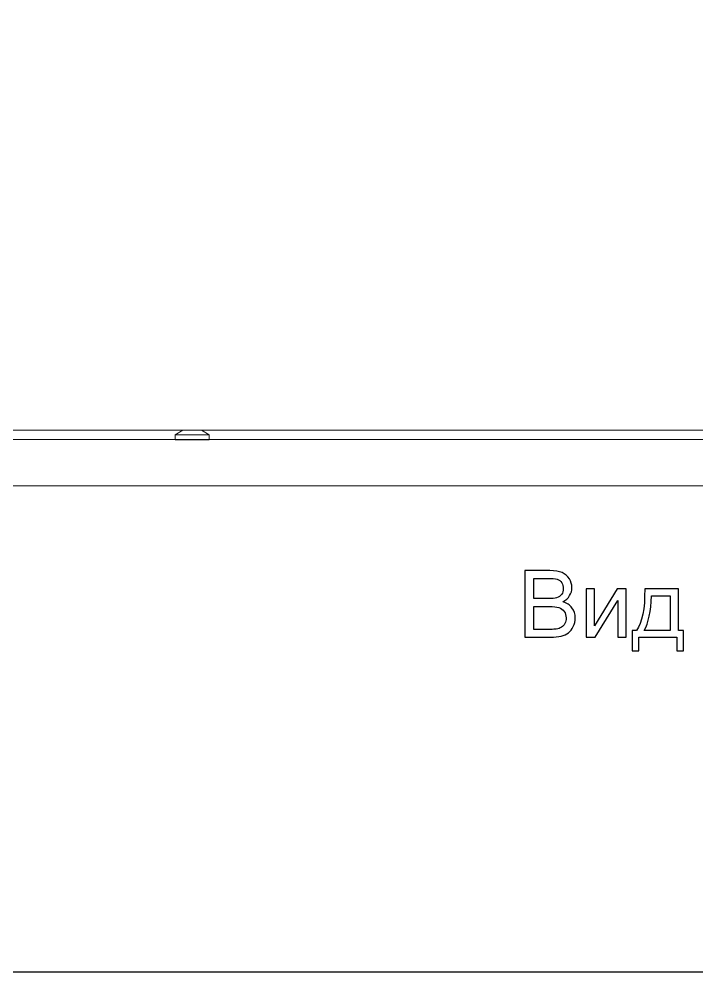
# Model space of a CAD drawing. Header units: centimetres. Extents: x -84 to 84, y -59 to 59.
# Drawn here: x 41.25 to 63.05, y -59.45 to -28.82 of the extents above; entities that cross this region are included whole.
import ezdxf

# ---------------------------------------------------------------- set-up
doc = ezdxf.new("R2010")
doc.units = ezdxf.units.CM
doc.header["$MEASUREMENT"] = 0
doc.layers.add('layer 1', color=7, linetype='Continuous')

msp = doc.modelspace()

# ---------------------------------------------------------------- linework, layer by layer
at = {"layer": 'layer 1', "color": 250}
msp.add_lwpolyline([(-84.1, -59.44999), (84.1, -59.44999), (84.1, 59.44999), (-84.1, 59.44999), (-84.1, -59.44999)], close=True, dxfattribs=at)
at = {"layer": 'layer 1', "color": 250, "lineweight": 20}
msp.add_open_spline([(69.88936, -40.77984), (70.99289, -39.2587), (71.50885, -38.55168), (72.613, -37.02968), (72.613, -37.02968), (72.77094, -36.81196), (72.89012, -36.79535), (72.94823, -36.83316), (72.94823, -36.83316), (73.01214, -36.88393), (73.00004, -37.00706), (72.85093, -37.2126), (72.85093, -37.2126), (72.85093, -37.2126), (70.13043, -40.95844), (70.13043, -40.95844), (70.13043, -40.95844), (70.13043, -40.95844), (70.12801, -40.95668), (70.12801, -40.95668), (70.12801, -40.95668), (69.49025, -41.81527), (68.50593, -42.36796), (67.31672, -42.34152), (67.31672, -42.34152), (67.31672, -42.34152), (-73.66862, -42.34152), (-73.66862, -42.34152), (-73.66862, -42.34152), (-73.95708, -42.34152), (-74.18329, -42.32763), (-74.18329, -42.20146), (-74.18329, -42.20146), (-74.18329, -42.06525), (-73.97313, -42.0411), (-73.69688, -42.0411), (-73.69688, -42.0411), (-73.69688, -42.0411), (67.31672, -42.0411), (67.31672, -42.0411), (67.31672, -42.0411), (67.31672, -42.0411), (67.3846, -42.03998), (67.3846, -42.03998), (67.3846, -42.03998), (68.50203, -42.02154), (69.27938, -41.5315), (69.883, -40.77522), (69.883, -40.77522), (69.883, -40.77522), (69.88936, -40.77984), (69.88936, -40.77984)], degree=3, knots=[0, 0, 0, 0, 0.07142857, 0.07142857, 0.07142857, 0.07142857, 0.14285714, 0.14285714, 0.14285714, 0.14285714, 0.21428571, 0.21428571, 0.21428571, 0.21428571, 0.28571429, 0.28571429, 0.28571429, 0.28571429, 0.35714286, 0.35714286, 0.35714286, 0.35714286, 0.42857143, 0.42857143, 0.42857143, 0.42857143, 0.5, 0.5, 0.5, 0.5, 0.57142857, 0.57142857, 0.57142857, 0.57142857, 0.64285714, 0.64285714, 0.64285714, 0.64285714, 0.71428571, 0.71428571, 0.71428571, 0.71428571, 0.78571429, 0.78571429, 0.78571429, 0.78571429, 0.85714286, 0.85714286, 0.85714286, 0.85714286, 1, 1, 1, 1], dxfattribs=at)
at = {"layer": 'layer 1', "color": 9, "lineweight": 20}
msp.add_open_spline([(-73.69688, -42.0411), (-73.69688, -42.0411), (67.31671, -42.0411), (67.31671, -42.0411), (67.31671, -42.0411), (67.31671, -42.0411), (67.31671, -42.34152), (67.31671, -42.34152), (67.31671, -42.34152), (67.31671, -42.34152), (-73.66862, -42.34152), (-73.66862, -42.34152), (-73.66862, -42.34152), (-73.95707, -42.34152), (-74.18328, -42.32763), (-74.18328, -42.20146), (-74.18328, -42.20146), (-74.18328, -42.06525), (-73.97313, -42.0411), (-73.69688, -42.0411)], degree=3, knots=[0, 0, 0, 0, 0.16666667, 0.16666667, 0.16666667, 0.16666667, 0.33333333, 0.33333333, 0.33333333, 0.33333333, 0.5, 0.5, 0.5, 0.5, 0.66666667, 0.66666667, 0.66666667, 0.66666667, 1, 1, 1, 1], dxfattribs=at)
at = {"layer": 'layer 1', "color": 250, "lineweight": 20}
for points in [[(46.51669, -42.04129), (46.51669, -42.04129), (46.2667, -42.18213), (46.2667, -42.18213)], [(47.1167, -42.04129), (47.1167, -42.04129), (47.3667, -42.18346), (47.3667, -42.18346)]]:
    msp.add_open_spline(points, degree=3, dxfattribs=at)
at = {"layer": 'layer 1', "color": 253, "lineweight": 20}
msp.add_open_spline([(46.2667, -42.34222), (46.2667, -42.34222), (47.3667, -42.34222), (47.3667, -42.34222), (47.3667, -42.34222), (47.3667, -42.34222), (47.3667, -42.18222), (47.3667, -42.18222), (47.3667, -42.18222), (47.3667, -42.18222), (46.2667, -42.18222), (46.2667, -42.18222), (46.2667, -42.18222), (46.2667, -42.18222), (46.2667, -42.34222), (46.2667, -42.34222)], degree=3, knots=[0, 0, 0, 0, 0.2, 0.2, 0.2, 0.2, 0.4, 0.4, 0.4, 0.4, 0.6, 0.6, 0.6, 0.6, 1, 1, 1, 1], dxfattribs=at)
at = {"layer": 'layer 1', "color": 155, "lineweight": 9}
msp.add_open_spline([(-1.32128, -43.82909), (-1.32128, -43.82909), (67.31669, -43.82909), (67.31669, -43.82909)], degree=3, dxfattribs=at)
at = {"layer": 'layer 1', "color": 250}
for points, knots in [([(57.51283, -48.69128), (57.51283, -48.69128), (57.51283, -46.54875), (57.51283, -46.54875), (57.51283, -46.54875), (57.51283, -46.54875), (58.31678, -46.54875), (58.31678, -46.54875), (58.31678, -46.54875), (58.48036, -46.54875), (58.61153, -46.5702), (58.71077, -46.61358), (58.71077, -46.61358), (58.80952, -46.65697), (58.88682, -46.7238), (58.94268, -46.81407), (58.94268, -46.81407), (58.99904, -46.90384), (59.02697, -46.9981), (59.02697, -47.09685), (59.02697, -47.09685), (59.02697, -47.18812), (59.00203, -47.2744), (58.95266, -47.35519), (58.95266, -47.35519), (58.90328, -47.43599), (58.82847, -47.50132), (58.72823, -47.55119), (58.72823, -47.55119), (58.8579, -47.58909), (58.95764, -47.65393), (59.02697, -47.74569), (59.02697, -47.74569), (59.09679, -47.83696), (59.1317, -47.94518), (59.1317, -48.06987), (59.1317, -48.06987), (59.1317, -48.17061), (59.11025, -48.26387), (59.06786, -48.35015), (59.06786, -48.35015), (59.02547, -48.43643), (58.9731, -48.50276), (58.91076, -48.54964), (58.91076, -48.54964), (58.84842, -48.59602), (58.77012, -48.63143), (58.67636, -48.65537), (58.67636, -48.65537), (58.5821, -48.67931), (58.4669, -48.69128), (58.33025, -48.69128), (58.33025, -48.69128), (58.33025, -48.69128), (57.51283, -48.69128), (57.51283, -48.69128)], [0, 0, 0, 0, 0.06666667, 0.06666667, 0.06666667, 0.06666667, 0.13333333, 0.13333333, 0.13333333, 0.13333333, 0.2, 0.2, 0.2, 0.2, 0.26666667, 0.26666667, 0.26666667, 0.26666667, 0.33333333, 0.33333333, 0.33333333, 0.33333333, 0.4, 0.4, 0.4, 0.4, 0.46666667, 0.46666667, 0.46666667, 0.46666667, 0.53333333, 0.53333333, 0.53333333, 0.53333333, 0.6, 0.6, 0.6, 0.6, 0.66666667, 0.66666667, 0.66666667, 0.66666667, 0.73333333, 0.73333333, 0.73333333, 0.73333333, 0.8, 0.8, 0.8, 0.8, 0.86666667, 0.86666667, 0.86666667, 0.86666667, 1, 1, 1, 1]), ([(57.79711, -47.44945), (57.79711, -47.44945), (58.26042, -47.44945), (58.26042, -47.44945), (58.26042, -47.44945), (58.3861, -47.44945), (58.47637, -47.44097), (58.53073, -47.42451), (58.53073, -47.42451), (58.60305, -47.40307), (58.65741, -47.36716), (58.69382, -47.31729), (58.69382, -47.31729), (58.73022, -47.26742), (58.74868, -47.20507), (58.74868, -47.12977), (58.74868, -47.12977), (58.74868, -47.05845), (58.73172, -46.99561), (58.69731, -46.94175), (58.69731, -46.94175), (58.66339, -46.88739), (58.61452, -46.84998), (58.55118, -46.83003), (58.55118, -46.83003), (58.48784, -46.81008), (58.37912, -46.80011), (58.22551, -46.80011), (58.22551, -46.80011), (58.22551, -46.80011), (57.79711, -46.80011), (57.79711, -46.80011), (57.79711, -46.80011), (57.79711, -46.80011), (57.79711, -47.44945), (57.79711, -47.44945)], [0, 0, 0, 0, 0.1, 0.1, 0.1, 0.1, 0.2, 0.2, 0.2, 0.2, 0.3, 0.3, 0.3, 0.3, 0.4, 0.4, 0.4, 0.4, 0.5, 0.5, 0.5, 0.5, 0.6, 0.6, 0.6, 0.6, 0.7, 0.7, 0.7, 0.7, 0.8, 0.8, 0.8, 0.8, 1, 1, 1, 1]), ([(59.48779, -47.13825), (59.48779, -47.13825), (59.75111, -47.13825), (59.75111, -47.13825), (59.75111, -47.13825), (59.75111, -47.13825), (59.75111, -48.32272), (59.75111, -48.32272), (59.75111, -48.32272), (59.75111, -48.32272), (60.48275, -47.13825), (60.48275, -47.13825), (60.48275, -47.13825), (60.48275, -47.13825), (60.76552, -47.13825), (60.76552, -47.13825), (60.76552, -47.13825), (60.76552, -47.13825), (60.76552, -48.69128), (60.76552, -48.69128), (60.76552, -48.69128), (60.76552, -48.69128), (60.5022, -48.69128), (60.5022, -48.69128), (60.5022, -48.69128), (60.5022, -48.69128), (60.5022, -47.51429), (60.5022, -47.51429), (60.5022, -47.51429), (60.5022, -47.51429), (59.77156, -48.69128), (59.77156, -48.69128), (59.77156, -48.69128), (59.77156, -48.69128), (59.48779, -48.69128), (59.48779, -48.69128), (59.48779, -48.69128), (59.48779, -48.69128), (59.48779, -47.13825), (59.48779, -47.13825)], [0, 0, 0, 0, 0.09090909, 0.09090909, 0.09090909, 0.09090909, 0.18181818, 0.18181818, 0.18181818, 0.18181818, 0.27272727, 0.27272727, 0.27272727, 0.27272727, 0.36363636, 0.36363636, 0.36363636, 0.36363636, 0.45454545, 0.45454545, 0.45454545, 0.45454545, 0.54545455, 0.54545455, 0.54545455, 0.54545455, 0.63636364, 0.63636364, 0.63636364, 0.63636364, 0.72727273, 0.72727273, 0.72727273, 0.72727273, 0.81818182, 0.81818182, 0.81818182, 0.81818182, 1, 1, 1, 1]), ([(61.36599, -47.13825), (61.36599, -47.13825), (62.44922, -47.13825), (62.44922, -47.13825), (62.44922, -47.13825), (62.44922, -47.13825), (62.44922, -48.47583), (62.44922, -48.47583), (62.44922, -48.47583), (62.44922, -48.47583), (62.6168, -48.47583), (62.6168, -48.47583), (62.6168, -48.47583), (62.6168, -48.47583), (62.6168, -49.13116), (62.6168, -49.13116), (62.6168, -49.13116), (62.6168, -49.13116), (62.40135, -49.13116), (62.40135, -49.13116), (62.40135, -49.13116), (62.40135, -49.13116), (62.40135, -48.69128), (62.40135, -48.69128), (62.40135, -48.69128), (62.40135, -48.69128), (61.17747, -48.69128), (61.17747, -48.69128), (61.17747, -48.69128), (61.17747, -48.69128), (61.17747, -49.13116), (61.17747, -49.13116), (61.17747, -49.13116), (61.17747, -49.13116), (60.96202, -49.13116), (60.96202, -49.13116), (60.96202, -49.13116), (60.96202, -49.13116), (60.96202, -48.47583), (60.96202, -48.47583), (60.96202, -48.47583), (60.96202, -48.47583), (61.09967, -48.47583), (61.09967, -48.47583), (61.09967, -48.47583), (61.28519, -48.22397), (61.37397, -47.77811), (61.36599, -47.13825)], [0, 0, 0, 0, 0.07692308, 0.07692308, 0.07692308, 0.07692308, 0.15384615, 0.15384615, 0.15384615, 0.15384615, 0.23076923, 0.23076923, 0.23076923, 0.23076923, 0.30769231, 0.30769231, 0.30769231, 0.30769231, 0.38461538, 0.38461538, 0.38461538, 0.38461538, 0.46153846, 0.46153846, 0.46153846, 0.46153846, 0.53846154, 0.53846154, 0.53846154, 0.53846154, 0.61538462, 0.61538462, 0.61538462, 0.61538462, 0.69230769, 0.69230769, 0.69230769, 0.69230769, 0.76923077, 0.76923077, 0.76923077, 0.76923077, 0.84615385, 0.84615385, 0.84615385, 0.84615385, 1, 1, 1, 1]), ([(61.58443, -47.35669), (61.56498, -47.8609), (61.48718, -48.23395), (61.35103, -48.47583), (61.35103, -48.47583), (61.35103, -48.47583), (62.1859, -48.47583), (62.1859, -48.47583), (62.1859, -48.47583), (62.1859, -48.47583), (62.1859, -47.35669), (62.1859, -47.35669), (62.1859, -47.35669), (62.1859, -47.35669), (61.58443, -47.35669), (61.58443, -47.35669)], [0, 0, 0, 0, 0.2, 0.2, 0.2, 0.2, 0.4, 0.4, 0.4, 0.4, 0.6, 0.6, 0.6, 0.6, 1, 1, 1, 1]), ([(57.79711, -48.43992), (57.79711, -48.43992), (58.33074, -48.43992), (58.33074, -48.43992), (58.33074, -48.43992), (58.42251, -48.43992), (58.48685, -48.43643), (58.52425, -48.42945), (58.52425, -48.42945), (58.58908, -48.41798), (58.64394, -48.39853), (58.68783, -48.3711), (58.68783, -48.3711), (58.73172, -48.34367), (58.76763, -48.30377), (58.79606, -48.2514), (58.79606, -48.2514), (58.82448, -48.19904), (58.83845, -48.13869), (58.83845, -48.07037), (58.83845, -48.07037), (58.83845, -47.99007), (58.818, -47.92075), (58.77661, -47.8614), (58.77661, -47.8614), (58.73571, -47.80205), (58.67886, -47.76066), (58.60604, -47.73672), (58.60604, -47.73672), (58.53373, -47.71278), (58.42899, -47.70081), (58.29284, -47.70081), (58.29284, -47.70081), (58.29284, -47.70081), (57.79711, -47.70081), (57.79711, -47.70081), (57.79711, -47.70081), (57.79711, -47.70081), (57.79711, -48.43992), (57.79711, -48.43992)], [0, 0, 0, 0, 0.09090909, 0.09090909, 0.09090909, 0.09090909, 0.18181818, 0.18181818, 0.18181818, 0.18181818, 0.27272727, 0.27272727, 0.27272727, 0.27272727, 0.36363636, 0.36363636, 0.36363636, 0.36363636, 0.45454545, 0.45454545, 0.45454545, 0.45454545, 0.54545455, 0.54545455, 0.54545455, 0.54545455, 0.63636364, 0.63636364, 0.63636364, 0.63636364, 0.72727273, 0.72727273, 0.72727273, 0.72727273, 0.81818182, 0.81818182, 0.81818182, 0.81818182, 1, 1, 1, 1])]:
    msp.add_open_spline(points, degree=3, knots=knots, dxfattribs=at)

doc.saveas('drawing.dxf')
